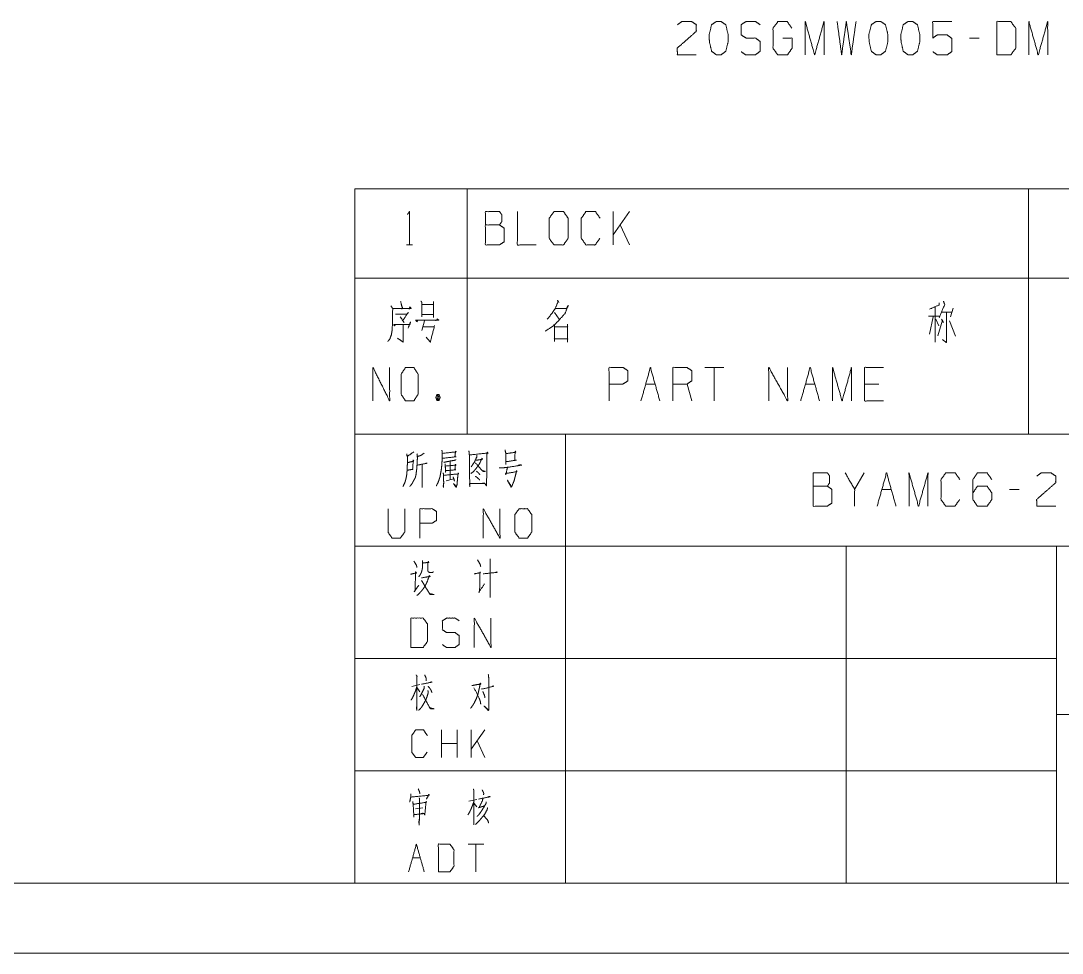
# Model space of a CAD drawing. Header units: millimetres. Extents: x 0 to 420, y 0 to 297.
# Drawn here: x 211.2 to 285.4, y 0 to 66.4 of the extents above; entities that cross this region are included whole.
import ezdxf

# ---------------------------------------------------------------- set-up
doc = ezdxf.new("R2010")
doc.units = ezdxf.units.MM
doc.layers.add('101', color=7, linetype='Continuous', true_color=0xffffff)

msp = doc.modelspace()

# ---------------------------------------------------------------- linework, layer by layer
at = {"layer": '101', "color": 72, "linetype": 'Continuous', "lineweight": 18}
for p, q in [((279.476, 65.224), (278.805, 65.224)), ((235, 54.463), (243, 54.463)), ((235, 54.463), (235, 48.113)), ((243, 54.463), (243, 48.113)), ((243, 54.463), (283, 54.463)), ((283, 54.463), (283, 48.113)), ((283, 54.463), (313, 54.463)), ((254.572, 52.85), (253.405, 51.2)), ((253.405, 50.475), (253.405, 52.85)), ((254.572, 50.475), (253.9, 51.9)), ((238.669, 50.475), (239.093, 50.475)), ((235, 48.113), (243, 48.113)), ((235, 48.113), (235, 37)), ((243, 48.113), (243, 37)), ((243, 48.113), (283, 48.113)), ((283, 48.113), (283, 37)), ((283, 48.113), (313, 48.113)), ((239.76, 46.225), (240.576, 46.225)), ((240.592, 46.45), (240.592, 45.3)), ((276.355, 46.075), (276.355, 43.55)), ((239.76, 45.525), (240.576, 45.525)), ((249.231, 45.65), (249.549, 45.175)), ((275.877, 45.4), (276.637, 45.4)), ((276.213, 45.35), (275.948, 44.125)), ((276.779, 45.675), (277.557, 45.675)), ((277.627, 45.975), (277.45, 45.35)), ((239.948, 45.075), (239.76, 44.375)), ((239.807, 44.65), (240.592, 44.65)), ((276.39, 45.175), (276.602, 44.7)), ((276.867, 45.125), (276.549, 44)), ((276.796, 45.175), (276.938, 44.95)), ((277.38, 45.075), (277.786, 43.975)), ((261.279, 41.737), (259.935, 41.737)), ((260.607, 41.737), (260.607, 39.362)), ((255.718, 40.563), (256.39, 40.563)), ((259.002, 39.362), (258.666, 40.563)), ((267.101, 40.563), (267.772, 40.563)), ((272.325, 40.563), (271.318, 40.563)), ((240.846, 39.812), (240.987, 39.388)), ((235, 37), (243, 37)), ((243, 37), (283, 37)), ((283, 37), (313, 37)), ((241.792, 35.048), (241.777, 33.745)), ((271.28, 34.231), (270.608, 33.056)), ((241.496, 33.657), (242.042, 33.811)), ((272.549, 33.056), (273.22, 33.056)), ((282.326, 33.056), (281.654, 33.056)), ((239.617, 19.15), (239.061, 19.005)), ((239.427, 18.902), (239.631, 18.633)), ((241.168, 13.944), (241.168, 15.91)), ((242.28, 13.944), (242.28, 15.91)), ((243.289, 13.944), (243.289, 15.91)), ((244.255, 15.91), (243.289, 14.544)), ((242.28, 14.938), (241.168, 14.938)), ((244.255, 13.944), (243.699, 15.124)), ((243.695, 10.964), (243.125, 10.84)), ((243.491, 10.675), (243.681, 10.426)), ((239.321, 10.281), (239.848, 10.364)), ((244.178, 7.766), (243.066, 7.766)), ((243.622, 7.766), (243.622, 5.8)), ((239.101, 6.793), (239.657, 6.793))]:
    msp.add_line(p, q, dxfattribs=at)
at = {"layer": '101', "color": 133, "linetype": 'Continuous', "lineweight": 18}
for p, q in [((235, 37), (235, 5)), ((235, 37), (415, 37)), ((250, 37), (250, 5)), ((235, 29), (415, 29)), ((270, 29), (270, 5)), ((285, 29), (285, 5)), ((235, 21), (285, 21)), ((285, 17), (394, 17)), ((235, 13), (285, 13)), ((25, 5), (415, 5)), ((235, 5), (415, 5)), ((0, 0), (420, 0))]:
    msp.add_line(p, q, dxfattribs=at)
at = {"layer": '101', "color": 72, "linetype": 'Continuous', "lineweight": 18}
for points, knots in [([(257.981, 66.174), (258.299, 66.399), (258.988, 66.399), (259.324, 66.174), (259.324, 65.699), (257.963, 64.499), (257.981, 64.024), (259.324, 64.024)], [0, 0, 0.069691, 0.192975, 0.265273, 0.350226, 0.674741, 0.759753, 1, 1]), ([(261.088, 64.024), (261.424, 64.274), (261.6, 64.974), (261.6, 65.449), (261.424, 66.174), (261.088, 66.399), (260.752, 66.399), (260.416, 66.174), (260.239, 65.449), (260.257, 64.974), (260.416, 64.274), (260.752, 64.024), (261.088, 64.024)], [0, 0, 0.067524, 0.18397, 0.260582, 0.380941, 0.446138, 0.500304, 0.565503, 0.685861, 0.762526, 0.878307, 0.945834, 1, 1]), ([(262.516, 64.249), (262.852, 64.024), (263.541, 64.024), (263.877, 64.274), (263.877, 64.974), (263.541, 65.224), (262.869, 65.224), (262.516, 65.449), (262.516, 66.174), (262.869, 66.399), (263.541, 66.399), (263.877, 66.174)], [0, 0, 0.068034, 0.184056, 0.254519, 0.372335, 0.442798, 0.555845, 0.62637, 0.748394, 0.818918, 0.931966, 1, 1]), ([(265.482, 65.224), (266.153, 65.224), (266.153, 64.499), (265.818, 64.024), (265.128, 64.024), (264.792, 64.499), (264.792, 65.924), (265.146, 66.399), (265.8, 66.399), (266.136, 65.924)], [0, 0, 0.103295, 0.214796, 0.30426, 0.410273, 0.49974, 0.718896, 0.809958, 0.910536, 1, 1]), ([(267.087, 64.024), (267.087, 66.399), (267.758, 64.024), (268.43, 66.399), (268.43, 64.024)], [0, 0, 0.245192, 0.5, 0.754808, 1, 1]), ([(269.363, 66.399), (269.681, 64.024), (270.017, 66.399), (270.37, 64.024), (270.706, 66.399)], [0, 0, 0.249745, 0.499742, 0.750003, 1, 1]), ([(272.47, 64.024), (272.806, 64.274), (272.983, 64.974), (272.983, 65.449), (272.806, 66.174), (272.47, 66.399), (272.134, 66.399), (271.799, 66.174), (271.622, 65.449), (271.639, 64.974), (271.799, 64.274), (272.134, 64.024), (272.47, 64.024)], [0, 0, 0.067524, 0.18397, 0.260582, 0.380941, 0.446138, 0.500304, 0.565503, 0.685861, 0.762526, 0.878307, 0.945834, 1, 1]), ([(274.747, 64.024), (275.083, 64.274), (275.259, 64.974), (275.259, 65.449), (275.083, 66.174), (274.747, 66.399), (274.411, 66.399), (274.075, 66.174), (273.898, 65.449), (273.916, 64.974), (274.075, 64.274), (274.411, 64.024), (274.747, 64.024)], [0, 0, 0.067524, 0.183971, 0.260583, 0.380943, 0.446139, 0.500306, 0.565503, 0.685862, 0.762527, 0.878309, 0.945834, 1, 1]), ([(276.175, 64.249), (276.511, 64.024), (277.2, 64.024), (277.536, 64.249), (277.536, 65.199), (277.2, 65.449), (276.511, 65.449), (276.175, 65.224), (276.175, 66.399), (277.536, 66.399)], [0, 0, 0.062229, 0.168344, 0.230571, 0.376816, 0.441264, 0.547379, 0.609609, 0.79049, 1, 1]), ([(280.745, 64.024), (281.735, 64.024), (282.089, 64.499), (282.089, 65.924), (281.735, 66.399), (280.745, 66.399), (280.745, 64.024)], [0, 0, 0.142134, 0.22716, 0.43179, 0.516817, 0.65895, 1, 1]), ([(283.022, 64.024), (283.022, 66.399), (283.694, 64.024), (284.365, 66.399), (284.365, 64.024)], [0, 0, 0.245192, 0.5, 0.754808, 1, 1]), ([(238.74, 52.65), (238.881, 52.85), (238.881, 50.475)], [0, 0, 0.093491, 1, 1]), ([(244.299, 51.9), (244.299, 52.85), (245.307, 52.85), (245.466, 52.625), (245.466, 52.15), (245.307, 51.9), (244.299, 51.9), (244.299, 50.475), (245.289, 50.475), (245.625, 50.7), (245.625, 51.675), (245.307, 51.9)], [0, 0, 0.115917, 0.238846, 0.272468, 0.330427, 0.366584, 0.489512, 0.663388, 0.78416, 0.833484, 0.952452, 1, 1]), ([(246.576, 52.85), (246.576, 50.475), (247.919, 50.475)], [0, 0, 0.638733, 1, 1]), ([(249.188, 50.475), (249.86, 50.475), (250.195, 50.95), (250.195, 52.375), (249.86, 52.85), (249.188, 52.85), (248.834, 52.375), (248.834, 50.95), (249.188, 50.475)], [0, 0, 0.102684, 0.191619, 0.409477, 0.498411, 0.601095, 0.691619, 0.909477, 1, 1]), ([(252.454, 50.95), (252.118, 50.475), (251.464, 50.475), (251.129, 50.95), (251.129, 52.375), (251.464, 52.85), (252.136, 52.85), (252.472, 52.375)], [0, 0, 0.11457, 0.243368, 0.357935, 0.638584, 0.753151, 0.88543, 1, 1]), ([(237.563, 46.125), (237.689, 45.95), (237.657, 44.45), (237.595, 44.075), (237.485, 43.775), (237.344, 43.6)], [0, 0, 0.081566, 0.649824, 0.793832, 0.914832, 1, 1]), ([(237.704, 45.95), (239.007, 45.95), (238.928, 46.075), (238.85, 45.9)], [0, 0, 0.79327, 0.883171, 1, 1]), ([(238.254, 46.45), (238.363, 46), (238.395, 46.075), (238.348, 45.9)], [0, 0, 0.638265, 0.750293, 1, 1]), ([(239.697, 46.475), (239.776, 46.375), (239.776, 45.35)], [0, 0, 0.110318, 1, 1]), ([(249.32, 45.95), (250.08, 45.95), (250.203, 46.175), (249.974, 45.6), (249.549, 45.125), (249.143, 44.7), (248.56, 44.325)], [0, 0, 0.213824, 0.286066, 0.460275, 0.639447, 0.80491, 1, 1]), ([(249.426, 46.55), (249.532, 46.375), (249.479, 46.45), (249.284, 45.975), (249.055, 45.625), (248.701, 45.175)], [0, 0, 0.113643, 0.164652, 0.449685, 0.682203, 1, 1]), ([(276.637, 46.35), (276.637, 46.2), (275.948, 45.9)], [0, 0, 0.166335, 1, 1]), ([(276.938, 46.475), (277.026, 46.225), (276.637, 45.275)], [0, 0, 0.205285, 1, 1]), ([(237.893, 45.55), (238.709, 45.55), (238.803, 45.675), (238.41, 45.075), (238.505, 44.95), (238.222, 45.35)], [0, 0, 0.349352, 0.41636, 0.723317, 0.790325, 1, 1]), ([(277.15, 45.675), (277.15, 43.525), (276.867, 43.725)], [0, 0, 0.861245, 1, 1]), ([(237.908, 44.825), (237.814, 44.7), (237.767, 44.8), (238.913, 44.8), (238.96, 45), (238.787, 44.55)], [0, 0, 0.074524, 0.127161, 0.67261, 0.770465, 1, 1]), ([(238.442, 44.825), (238.442, 43.55), (238.034, 43.825)], [0, 0, 0.721581, 1, 1]), ([(239.462, 45.075), (239.415, 45), (239.321, 45.125), (240.968, 45.125), (240.874, 45.2), (240.764, 45.075)], [0, 0, 0.040633, 0.112439, 0.86841, 0.923643, 1, 1]), ([(240.67, 44.725), (240.372, 43.55), (240.074, 43.9)], [0, 0, 0.725031, 1, 1]), ([(249.161, 44.8), (249.214, 44.725), (249.214, 43.6), (249.214, 43.775), (250.15, 43.775), (250.15, 43.55), (250.15, 44.825), (250.15, 44.65), (249.249, 44.65)], [0, 0, 0.018725, 0.248079, 0.283757, 0.474741, 0.520613, 0.780549, 0.816226, 1, 1]), ([(236.28, 39.362), (236.28, 41.737), (237.472, 39.362), (237.472, 41.737)], [0, 0, 0.320621, 0.679379, 1, 1]), ([(238.602, 39.362), (239.198, 39.362), (239.496, 39.838), (239.496, 41.263), (239.198, 41.737), (238.602, 41.737), (238.288, 41.263), (238.288, 39.838), (238.602, 39.362)], [0, 0, 0.094594, 0.183574, 0.409674, 0.498654, 0.593248, 0.683574, 0.909674, 1, 1]), ([(253.106, 39.362), (253.106, 41.737), (254.114, 41.737), (254.449, 41.513), (254.449, 40.788), (254.096, 40.563), (253.106, 40.563)], [0, 0, 0.401146, 0.571314, 0.639588, 0.762043, 0.832817, 1, 1]), ([(257.659, 39.362), (257.659, 41.737), (258.666, 41.737), (259.002, 41.513), (259.002, 40.788), (258.666, 40.563), (257.659, 40.563)], [0, 0, 0.400952, 0.571034, 0.639278, 0.761674, 0.829918, 1, 1]), ([(264.488, 39.362), (264.488, 41.737), (265.832, 39.362), (265.832, 41.737)], [0, 0, 0.317574, 0.682426, 1, 1]), ([(269.041, 39.362), (269.041, 41.737), (269.713, 39.362), (270.385, 41.737), (270.385, 39.362)], [0, 0, 0.245192, 0.5, 0.754808, 1, 1]), ([(272.661, 39.362), (271.318, 39.362), (271.318, 41.737), (272.661, 41.737)], [0, 0, 0.26539, 0.73461, 1, 1]), ([(240.846, 39.388), (240.987, 39.388), (241.065, 39.613), (240.987, 39.812), (240.846, 39.812), (240.767, 39.613), (240.846, 39.388), (240.987, 39.812)], [0, 0, 0.086283, 0.23189, 0.363169, 0.449452, 0.580731, 0.726338, 1, 1]), ([(239.201, 35.732), (239.139, 35.688), (238.717, 35.401), (238.686, 35.578), (238.733, 35.401), (238.733, 34.827), (238.717, 34.474), (238.702, 34.231), (238.671, 33.988), (238.624, 33.767), (238.561, 33.546), (238.483, 33.392), (238.421, 33.259)], [0, 0, 0.024363, 0.186803, 0.243942, 0.302154, 0.485023, 0.597668, 0.675195, 0.753199, 0.825098, 0.898191, 0.953346, 1, 1]), ([(239.935, 35.644), (239.685, 35.467), (239.451, 35.401), (239.42, 35.578), (239.451, 35.313), (239.436, 35.048), (239.42, 34.761), (239.404, 34.518), (239.373, 34.297), (239.342, 34.054), (239.295, 33.877), (239.217, 33.745), (239.139, 33.59), (239.061, 33.458), (238.983, 33.347), (238.905, 33.259)], [0, 0, 0.096323, 0.172941, 0.229419, 0.31342, 0.396988, 0.487497, 0.564126, 0.634338, 0.711439, 0.768976, 0.817389, 0.871907, 0.92032, 0.962889, 1, 1]), ([(241.199, 35.843), (241.215, 35.644), (241.215, 35.291), (241.199, 34.959), (241.183, 34.739), (241.152, 34.451), (241.105, 34.209), (241.058, 33.944), (240.996, 33.745), (240.918, 33.546), (240.793, 33.303)], [0, 0, 0.076501, 0.212087, 0.339339, 0.424292, 0.535104, 0.630036, 0.733301, 0.813244, 0.895184, 1, 1]), ([(241.246, 35.622), (242.214, 35.732), (242.167, 35.776), (242.12, 35.379), (242.198, 35.379), (241.23, 35.268)], [0, 0, 0.39108, 0.416924, 0.577585, 0.60892, 1, 1]), ([(243.119, 35.798), (243.15, 35.511), (243.181, 33.237), (243.165, 33.48), (244.274, 33.48), (244.196, 33.502), (244.04, 33.48)], [0, 0, 0.069512, 0.617083, 0.675676, 0.942511, 0.962039, 1, 1]), ([(243.165, 35.511), (244.477, 35.644), (244.43, 35.71), (244.399, 35.511), (244.383, 33.524), (244.367, 33.303), (244.258, 33.48)], [0, 0, 0.32813, 0.348326, 0.398409, 0.893176, 0.948286, 1, 1]), ([(245.694, 35.865), (245.756, 35.6), (245.756, 34.827), (245.756, 35.026), (246.505, 35.136), (246.381, 35.136), (246.412, 35.688), (246.427, 35.776), (246.459, 35.71), (246.349, 35.688), (245.756, 35.6)], [0, 0, 0.076615, 0.294118, 0.350048, 0.563217, 0.598361, 0.753969, 0.779212, 0.799823, 0.831203, 1, 1]), ([(238.764, 34.407), (238.796, 34.429), (239.155, 34.496), (239.108, 34.474), (239.155, 35.158), (239.186, 35.07), (238.749, 34.959)], [0, 0, 0.022681, 0.239273, 0.269981, 0.676983, 0.732557, 1, 1]), ([(239.436, 34.783), (240.138, 34.915), (240.091, 34.937), (240.013, 34.893)], [0, 0, 0.834819, 0.895271, 1, 1]), ([(242.198, 35.18), (242.151, 35.136), (241.761, 35.07), (241.542, 35.026), (241.339, 34.981)], [0, 0, 0.07226, 0.516589, 0.766867, 1, 1]), ([(243.602, 35.158), (243.665, 35.136), (244.102, 35.202), (244.055, 35.268), (243.852, 34.849), (243.696, 34.628), (243.556, 34.451), (243.415, 34.297), (243.259, 34.187)], [0, 0, 0.033928, 0.260451, 0.302015, 0.540804, 0.679359, 0.795007, 0.902031, 1, 1]), ([(243.68, 35.489), (243.68, 35.379), (243.54, 35.048), (243.368, 34.783), (243.29, 34.672)], [0, 0, 0.119857, 0.510439, 0.853216, 1, 1]), ([(243.571, 34.915), (243.618, 34.915), (244.102, 34.341), (244.274, 34.341), (244.102, 34.385), (244.024, 34.429)], [0, 0, 0.037884, 0.645156, 0.784053, 0.927468, 1, 1]), ([(239.795, 34.827), (239.795, 33.193), (239.779, 33.303), (239.795, 33.48)], [0, 0, 0.849785, 0.907773, 1, 1]), ([(241.293, 34.231), (241.308, 34.032), (241.324, 33.524), (241.308, 33.193), (241.293, 33.281), (241.324, 33.502)], [0, 0, 0.147471, 0.523365, 0.768668, 0.835023, 1, 1]), ([(241.324, 34.054), (242.385, 34.164), (242.354, 34.231), (242.339, 34.12), (242.292, 33.612), (242.276, 33.414), (242.214, 33.193), (242.011, 33.48), (242.229, 33.259)], [0, 0, 0.374083, 0.399749, 0.43883, 0.61759, 0.687459, 0.767887, 0.891105, 1, 1]), ([(241.418, 34.871), (241.433, 34.716), (241.464, 34.275), (241.449, 34.385), (242.182, 34.451), (242.12, 34.451), (242.167, 34.849), (242.198, 34.783), (241.433, 34.716)], [0, 0, 0.056492, 0.217482, 0.258029, 0.525926, 0.548635, 0.694164, 0.720796, 1, 1]), ([(243.649, 34.363), (243.821, 34.209), (243.899, 34.098)], [0, 0, 0.630834, 1, 1]), ([(245.272, 34.584), (245.475, 34.584), (245.881, 34.628), (246.88, 34.783), (246.771, 34.805), (246.615, 34.761)], [0, 0, 0.107045, 0.322389, 0.855631, 0.914429, 1, 1]), ([(245.865, 34.628), (245.756, 34.098), (245.725, 34.187), (246.552, 34.319), (246.505, 34.407), (246.505, 34.319), (246.412, 33.944), (246.349, 33.701), (246.271, 33.502), (246.209, 33.347), (246.162, 33.237), (246.131, 33.215), (245.85, 33.723), (246.146, 33.259)], [0, 0, 0.136367, 0.159976, 0.371153, 0.396349, 0.418608, 0.516111, 0.579315, 0.633124, 0.675136, 0.705359, 0.714999, 0.861275, 1, 1]), ([(267.66, 33.281), (267.66, 34.231), (268.667, 34.231), (268.826, 34.006), (268.826, 33.531), (268.667, 33.281), (267.66, 33.281), (267.66, 31.856), (268.65, 31.856), (268.985, 32.081), (268.985, 33.056), (268.667, 33.281)], [0, 0, 0.115917, 0.238847, 0.27247, 0.330428, 0.366585, 0.489515, 0.66339, 0.784165, 0.833487, 0.952454, 1, 1]), ([(270.608, 31.856), (270.608, 33.056), (269.936, 34.231)], [0, 0, 0.469958, 1, 1]), ([(274.489, 31.856), (274.489, 34.231), (275.161, 31.856), (275.833, 34.231), (275.833, 31.856)], [0, 0, 0.245192, 0.5, 0.754808, 1, 1]), ([(278.091, 32.331), (277.755, 31.856), (277.102, 31.856), (276.766, 32.331), (276.766, 33.756), (277.102, 34.231), (277.773, 34.231), (278.109, 33.756)], [0, 0, 0.114567, 0.243366, 0.357935, 0.638584, 0.753154, 0.885433, 1, 1]), ([(279.042, 32.806), (279.36, 33.281), (280.05, 33.281), (280.385, 32.806), (280.385, 32.331), (280.05, 31.856), (279.36, 31.856), (279.042, 32.331), (279.042, 33.756), (279.36, 34.231), (280.05, 34.231), (280.385, 33.756)], [0, 0, 0.076964, 0.169762, 0.248073, 0.312018, 0.39033, 0.483127, 0.560092, 0.751927, 0.828891, 0.921688, 1, 1]), ([(283.595, 34.006), (283.913, 34.231), (284.603, 34.231), (284.938, 34.006), (284.938, 33.531), (283.577, 32.331), (283.595, 31.856), (284.938, 31.856)], [0, 0, 0.069691, 0.192976, 0.265274, 0.350227, 0.67474, 0.759752, 1, 1]), ([(241.995, 33.944), (242.058, 33.767), (242.089, 33.635)], [0, 0, 0.579215, 1, 1]), ([(243.587, 33.988), (243.79, 33.833), (243.883, 33.723)], [0, 0, 0.637944, 1, 1]), ([(237.357, 31.68), (237.357, 30.002), (237.638, 29.583), (238.231, 29.583), (238.543, 30.002), (238.543, 31.68)], [0, 0, 0.33715, 0.438599, 0.557782, 0.66285, 1, 1]), ([(239.62, 29.583), (239.62, 31.68), (240.509, 31.68), (240.806, 31.482), (240.806, 30.841), (240.494, 30.643), (239.62, 30.643)], [0, 0, 0.401145, 0.571312, 0.639588, 0.762043, 0.832818, 1, 1]), ([(244.146, 29.583), (244.146, 31.68), (245.332, 29.583), (245.332, 31.68)], [0, 0, 0.317575, 0.682425, 1, 1]), ([(246.705, 29.583), (247.298, 29.583), (247.595, 30.002), (247.595, 31.261), (247.298, 31.68), (246.705, 31.68), (246.393, 31.261), (246.393, 30.002), (246.705, 29.583)], [0, 0, 0.102684, 0.19162, 0.409478, 0.498414, 0.601098, 0.69162, 0.909478, 1, 1]), ([(239.199, 27.939), (239.386, 27.63), (239.417, 27.498)], [0, 0, 0.726452, 1, 1]), ([(239.808, 27.984), (239.823, 27.785), (239.823, 27.564), (239.792, 27.365), (239.745, 27.167), (239.683, 27.034), (239.62, 26.924), (239.542, 26.813)], [0, 0, 0.161539, 0.340478, 0.503498, 0.668955, 0.787647, 0.890428, 1, 1]), ([(239.839, 27.807), (240.26, 27.851), (240.229, 27.917), (240.182, 27.741), (240.182, 27.586), (240.182, 27.299), (240.198, 27.233), (240.229, 27.167), (240.291, 27.145), (240.37, 27.122), (240.479, 27.122), (240.541, 27.145), (240.588, 27.189)], [0, 0, 0.256861, 0.301243, 0.412007, 0.505689, 0.679669, 0.720918, 0.765306, 0.805452, 0.854617, 0.920845, 0.960991, 1, 1]), ([(243.74, 28.028), (243.928, 27.697), (243.959, 27.564)], [0, 0, 0.736529, 1, 1]), ([(244.63, 28.094), (244.646, 27.939), (244.646, 25.356), (244.63, 25.533), (244.646, 25.753)], [0, 0, 0.049515, 0.872926, 0.929447, 1, 1]), ([(238.965, 27.012), (239.386, 27.1), (239.324, 27.189), (239.308, 27.012), (239.292, 25.842), (239.214, 25.753), (239.542, 26.217)], [0, 0, 0.167422, 0.209474, 0.278414, 0.733408, 0.779231, 1, 1]), ([(239.745, 26.747), (240.354, 26.857), (240.307, 26.924), (240.167, 26.526), (240.089, 26.35), (240.01, 26.195), (239.886, 25.996), (239.745, 25.82), (239.605, 25.665), (239.495, 25.555), (239.402, 25.488)], [0, 0, 0.254941, 0.288363, 0.462053, 0.541623, 0.612966, 0.709673, 0.80267, 0.888733, 0.952733, 1, 1]), ([(243.506, 27.034), (243.943, 27.122), (243.912, 27.167), (243.881, 25.798), (243.818, 25.709), (244.24, 26.328)], [0, 0, 0.163595, 0.183435, 0.685805, 0.725489, 1, 1]), ([(244.146, 27.034), (245.161, 27.145), (245.098, 27.167), (244.973, 27.122)], [0, 0, 0.837047, 0.891364, 1, 1]), ([(239.729, 26.548), (239.761, 26.548), (240.338, 25.577), (240.635, 25.555), (240.338, 25.621), (240.26, 25.709)], [0, 0, 0.016597, 0.617583, 0.775731, 0.937327, 1, 1]), ([(238.98, 21.79), (239.854, 21.79), (240.167, 22.21), (240.167, 23.468), (239.854, 23.888), (238.98, 23.888), (238.98, 21.79)], [0, 0, 0.142136, 0.227161, 0.43179, 0.516816, 0.658952, 1, 1]), ([(241.228, 21.989), (241.524, 21.79), (242.133, 21.79), (242.43, 22.011), (242.43, 22.629), (242.133, 22.85), (241.54, 22.85), (241.228, 23.049), (241.228, 23.689), (241.54, 23.888), (242.133, 23.888), (242.43, 23.689)], [0, 0, 0.068036, 0.184055, 0.254519, 0.372335, 0.4428, 0.555844, 0.62637, 0.748394, 0.81892, 0.931964, 1, 1]), ([(243.506, 21.79), (243.506, 23.888), (244.692, 21.79), (244.692, 23.888)], [0, 0, 0.317575, 0.682425, 1, 1]), ([(239.368, 19.833), (239.441, 19.709), (239.412, 19.75), (239.412, 17.308), (239.383, 17.453), (239.412, 17.66)], [0, 0, 0.048142, 0.065074, 0.880813, 0.930182, 1, 1]), ([(239.748, 19.171), (240.495, 19.316), (240.436, 19.336), (240.363, 19.295)], [0, 0, 0.838754, 0.907252, 1, 1]), ([(239.968, 19.833), (240.056, 19.647), (240.085, 19.523), (240.085, 19.398)], [0, 0, 0.449924, 0.728677, 1, 1]), ([(244.504, 19.854), (244.533, 19.626), (244.533, 18.053), (244.548, 17.535), (244.533, 17.328), (244.518, 17.287), (244.196, 17.618), (244.518, 17.328)], [0, 0, 0.066217, 0.519982, 0.669307, 0.729162, 0.741827, 0.875056, 1, 1]), ([(239.412, 19.005), (239.324, 18.715), (239.222, 18.467), (239.119, 18.239), (239.002, 18.032)], [0, 0, 0.285939, 0.539663, 0.775435, 1, 1]), ([(240.202, 18.715), (240.217, 18.55), (240.129, 18.26), (240.041, 18.032), (239.939, 17.846), (239.763, 17.556), (239.661, 17.432), (239.529, 17.308)], [0, 0, 0.103476, 0.291956, 0.443856, 0.576191, 0.787107, 0.887318, 1, 1]), ([(239.939, 19.026), (239.924, 18.86), (239.778, 18.57), (239.675, 18.363), (239.617, 18.281)], [0, 0, 0.201933, 0.596284, 0.876828, 1, 1]), ([(240.217, 19.026), (240.392, 18.798), (240.436, 18.695), (240.495, 18.57)], [0, 0, 0.535199, 0.744449, 1, 1]), ([(243.333, 19.067), (243.977, 19.191), (243.933, 19.254), (243.889, 19.005), (243.831, 18.757), (243.772, 18.488), (243.655, 18.156), (243.523, 17.887), (243.509, 17.846), (243.391, 17.66), (243.245, 17.453)], [0, 0, 0.244428, 0.272774, 0.366789, 0.461906, 0.564547, 0.695473, 0.807142, 0.823507, 0.905515, 1, 1]), ([(243.479, 18.922), (243.874, 18.115), (243.948, 17.887), (243.962, 17.742)], [0, 0, 0.70022, 0.886543, 1, 1]), ([(244.006, 18.84), (244.05, 18.819), (244.899, 19.026), (244.84, 19.047), (244.782, 19.005)], [0, 0, 0.045965, 0.873307, 0.932104, 1, 1]), ([(244.109, 18.653), (244.24, 18.343), (244.255, 18.198)], [0, 0, 0.698424, 1, 1]), ([(239.807, 18.426), (239.851, 18.384), (240.363, 17.432), (240.641, 17.411), (240.378, 17.473), (240.305, 17.556)], [0, 0, 0.033497, 0.633662, 0.788434, 0.938664, 1, 1]), ([(240.144, 14.337), (239.866, 13.944), (239.324, 13.944), (239.046, 14.337), (239.046, 15.517), (239.324, 15.91), (239.88, 15.91), (240.158, 15.517)], [0, 0, 0.114569, 0.243366, 0.357935, 0.638584, 0.753153, 0.885431, 1, 1]), ([(238.984, 11.358), (238.984, 11.171), (238.926, 10.882), (238.896, 10.778)], [0, 0, 0.316024, 0.817546, 1, 1]), ([(238.984, 11.13), (240.301, 11.254), (240.272, 11.316), (240.096, 10.985)], [0, 0, 0.748923, 0.787787, 1, 1]), ([(239.511, 11.71), (239.599, 11.503), (239.628, 11.358)], [0, 0, 0.60334, 1, 1]), ([(243.432, 11.689), (243.491, 11.585), (243.476, 11.606), (243.476, 9.163), (243.461, 9.35), (243.476, 9.557)], [0, 0, 0.039885, 0.048389, 0.86771, 0.930393, 1, 1]), ([(243.813, 10.985), (244.632, 11.151), (244.574, 11.171), (244.457, 11.109)], [0, 0, 0.811187, 0.871426, 1, 1]), ([(244.061, 11.647), (244.164, 11.44), (244.178, 11.358), (244.164, 11.296)], [0, 0, 0.609647, 0.831592, 1, 1]), ([(239.116, 10.799), (239.145, 10.612), (239.204, 9.702), (239.189, 9.867), (239.921, 9.95), (239.833, 9.971), (239.672, 9.929)], [0, 0, 0.083431, 0.487204, 0.560752, 0.886551, 0.926463, 1, 1]), ([(239.921, 9.95), (239.979, 9.847), (240.067, 10.84), (240.096, 10.757), (239.174, 10.612)], [0, 0, 0.055629, 0.522276, 0.563362, 1, 1]), ([(239.57, 11.068), (239.599, 11.026), (239.584, 9.143), (239.555, 9.329), (239.584, 9.557)], [0, 0, 0.021551, 0.822258, 0.902418, 1, 1]), ([(243.491, 10.819), (243.359, 10.488), (243.256, 10.24), (243.169, 10.054), (243.052, 9.867)], [0, 0, 0.339096, 0.594725, 0.790666, 1, 1]), ([(244.354, 10.778), (244.339, 10.675), (244.164, 10.364), (244.149, 10.343), (244.017, 10.136), (243.871, 9.929), (243.71, 9.743)], [0, 0, 0.084867, 0.374487, 0.395069, 0.594277, 0.800098, 1, 1]), ([(244.105, 11.006), (244.091, 10.882), (243.842, 10.385), (243.813, 10.364), (244.266, 10.509)], [0, 0, 0.104845, 0.570656, 0.600711, 1, 1]), ([(244.457, 10.364), (244.413, 10.219), (244.237, 9.888), (244.061, 9.681), (243.871, 9.453), (243.71, 9.288), (243.578, 9.163)], [0, 0, 0.100504, 0.349351, 0.529547, 0.726521, 0.879827, 1, 1]), ([(244.178, 9.805), (244.471, 9.453), (244.53, 9.288), (244.442, 9.495)], [0, 0, 0.533337, 0.737998, 1, 1]), ([(238.823, 5.8), (239.379, 7.766), (239.935, 5.8)], [0, 0, 0.500001, 1, 1]), ([(240.945, 5.8), (241.764, 5.8), (242.057, 6.193), (242.057, 7.373), (241.764, 7.766), (240.945, 7.766), (240.945, 5.8)], [0, 0, 0.142137, 0.227162, 0.431791, 0.516816, 0.658952, 1, 1])]:
    msp.add_open_spline(points, degree=1, knots=knots, dxfattribs=at)
for points in [[(255.383, 39.362), (256.054, 41.737), (256.726, 39.362)], [(266.765, 39.362), (267.437, 41.737), (268.108, 39.362)], [(272.213, 31.856), (272.884, 34.231), (273.556, 31.856)]]:
    msp.add_open_spline(points, degree=1, dxfattribs=at)

doc.saveas('drawing.dxf')
